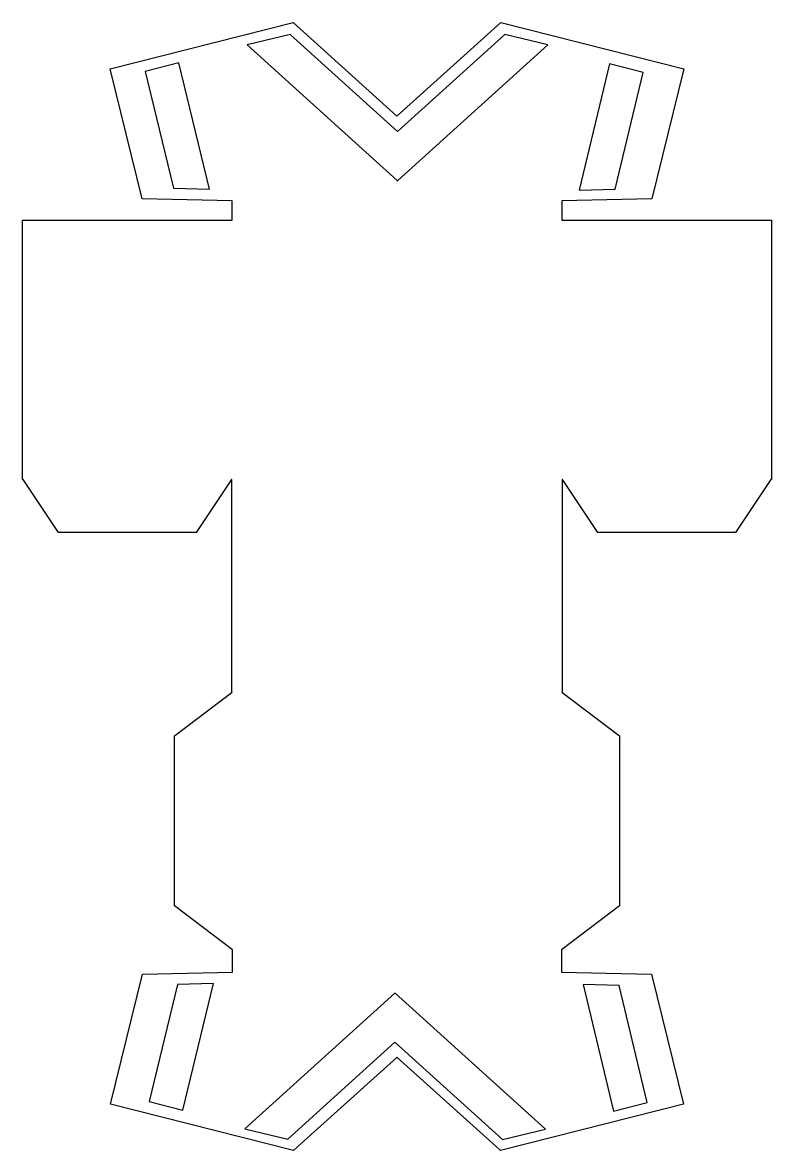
# Model space of a CAD drawing. Header units: centimetres. Extents: x -6.7 to 6.7, y -10.1 to 10.1.
import ezdxf

# ---------------------------------------------------------------- set-up
doc = ezdxf.new("R2010")
doc.units = ezdxf.units.CM
doc.header["$MEASUREMENT"] = 0
doc.layers.add('Layer 1', color=7, linetype='Continuous')

msp = doc.modelspace()

# ---------------------------------------------------------------- linework, layer by layer
at = {"layer": 'Layer 1', "color": 177}
for points, knots in [([(2.95861, 6.5849), (2.95861, 6.5849), (2.95861, 6.93071), (2.95861, 6.93071), (2.95861, 6.93071), (2.95861, 6.93071), (4.57603, 6.96746), (4.57603, 6.96746), (4.57603, 6.96746), (4.57603, 6.96746), (5.15414, 9.30204), (5.15414, 9.30204), (5.15414, 9.30204), (5.15414, 9.30204), (1.86546, 10.13457), (1.86546, 10.13457), (1.86546, 10.13457), (1.86546, 10.13457), (-0.00001, 8.45378), (-0.00001, 8.45378), (-0.00001, 8.45378), (-0.00001, 8.45378), (-1.86546, 10.13457), (-1.86546, 10.13457), (-1.86546, 10.13457), (-1.86546, 10.13457), (-5.15415, 9.30204), (-5.15415, 9.30204), (-5.15415, 9.30204), (-5.15415, 9.30204), (-4.57609, 6.96744), (-4.57609, 6.96744), (-4.57609, 6.96744), (-4.57609, 6.96744), (-2.95864, 6.93069), (-2.95864, 6.93069), (-2.95864, 6.93069), (-2.95864, 6.93069), (-2.95864, 6.58491), (-2.95864, 6.58491), (-2.95864, 6.58491), (-2.95864, 6.58491), (-6.72646, 6.5849), (-6.72646, 6.5849), (-6.72646, 6.5849), (-6.72646, 6.5849), (-6.72646, 1.92032), (-6.72646, 1.92032), (-6.72646, 1.92032), (-6.72646, 1.92032), (-6.71755, 1.92032), (-6.71755, 1.92032), (-6.71755, 1.92032), (-6.71755, 1.92032), (-6.08279, 0.97049), (-6.08279, 0.97049), (-6.08279, 0.97049), (-6.08279, 0.97049), (-4.81392, 0.97049), (-4.81392, 0.97049), (-4.81392, 0.97049), (-4.81392, 0.97049), (-4.81392, 0.97113), (-4.81392, 0.97113), (-4.81392, 0.97113), (-4.81392, 0.97113), (-3.60964, 0.97113), (-3.60964, 0.97113), (-3.60964, 0.97113), (-3.60964, 0.97113), (-2.9753, 1.92032), (-2.9753, 1.92032), (-2.9753, 1.92032), (-2.9753, 1.92032), (-2.96705, 1.92032), (-2.96705, 1.92032), (-2.96705, 1.92032), (-2.96705, 1.92032), (-2.96705, -1.89852), (-2.96705, -1.89852), (-2.96705, -1.89852), (-2.96705, -1.89852), (-2.96157, -1.89852), (-2.96157, -1.89852), (-2.96157, -1.89852), (-2.96157, -1.89852), (-3.99647, -2.68184), (-3.99647, -2.68184), (-3.99647, -2.68184), (-3.99647, -2.68184), (-3.99647, -4.25003), (-3.99647, -4.25003), (-3.99647, -4.25003), (-3.99647, -4.25003), (-3.9958, -4.25003), (-3.9958, -4.25003), (-3.9958, -4.25003), (-3.9958, -4.25003), (-3.9958, -5.73842), (-3.9958, -5.73842), (-3.9958, -5.73842), (-3.9958, -5.73842), (-2.95419, -6.52675), (-2.95419, -6.52675), (-2.95419, -6.52675), (-2.95419, -6.52675), (-2.95419, -6.93077), (-2.95419, -6.93077), (-2.95419, -6.93077), (-2.95419, -6.93077), (-4.57159, -6.96752), (-4.57159, -6.96752), (-4.57159, -6.96752), (-4.57159, -6.96752), (-5.1497, -9.30204), (-5.1497, -9.30204), (-5.1497, -9.30204), (-5.1497, -9.30204), (-1.86103, -10.1346), (-1.86103, -10.1346), (-1.86103, -10.1346), (-1.86103, -10.1346), (-1.77914, -10.06081), (-1.77914, -10.06081), (-1.77914, -10.06081), (-1.77914, -10.06081), (-0.00453, -8.46193), (-0.00453, -8.46193), (-0.00453, -8.46193), (-0.00453, -8.46193), (-0.00024, -8.46579), (-0.00024, -8.46579), (-0.00024, -8.46579), (-0.00024, -8.46579), (-0.00024, -8.46621), (-0.00024, -8.46621), (-0.00024, -8.46621), (-0.00024, -8.46621), (0, -8.466), (0, -8.466), (0, -8.466), (0, -8.466), (0.00024, -8.46621), (0.00024, -8.46621), (0.00024, -8.46621), (0.00024, -8.46621), (0.00024, -8.46579), (0.00024, -8.46579), (0.00024, -8.46579), (0.00024, -8.46579), (0.00453, -8.46193), (0.00453, -8.46193), (0.00453, -8.46193), (0.00453, -8.46193), (1.77912, -10.06081), (1.77912, -10.06081), (1.77912, -10.06081), (1.77912, -10.06081), (1.86104, -10.1346), (1.86104, -10.1346), (1.86104, -10.1346), (1.86104, -10.1346), (5.14973, -9.30204), (5.14973, -9.30204), (5.14973, -9.30204), (5.14973, -9.30204), (4.57151, -6.96746), (4.57151, -6.96746), (4.57151, -6.96746), (4.57151, -6.96746), (2.95409, -6.93071), (2.95409, -6.93071), (2.95409, -6.93071), (2.95409, -6.93071), (2.95409, -6.52669), (2.95409, -6.52669), (2.95409, -6.52669), (2.95409, -6.52669), (3.99573, -5.73836), (3.99573, -5.73836), (3.99573, -5.73836), (3.99573, -5.73836), (3.99573, -4.24997), (3.99573, -4.24997), (3.99573, -4.24997), (3.99573, -4.24997), (3.99636, -4.24998), (3.99636, -4.24998), (3.99636, -4.24998), (3.99636, -4.24998), (3.99636, -2.68177), (3.99636, -2.68177), (3.99636, -2.68177), (3.99636, -2.68177), (2.9615, -1.8985), (2.9615, -1.8985), (2.9615, -1.8985), (2.9615, -1.8985), (2.96697, -1.89849), (2.96697, -1.89849), (2.96697, -1.89849), (2.96697, -1.89849), (2.96697, 1.92032), (2.96697, 1.92032), (2.96697, 1.92032), (2.96697, 1.92032), (2.9752, 1.92032), (2.9752, 1.92032), (2.9752, 1.92032), (2.9752, 1.92032), (3.60959, 0.97113), (3.60959, 0.97113), (3.60959, 0.97113), (3.60959, 0.97113), (4.81392, 0.97113), (4.81392, 0.97113), (4.81392, 0.97113), (4.81392, 0.97113), (4.81392, 0.97052), (4.81392, 0.97052), (4.81392, 0.97052), (4.81392, 0.97052), (6.08278, 0.97052), (6.08278, 0.97052), (6.08278, 0.97052), (6.08278, 0.97052), (6.71752, 1.92032), (6.71752, 1.92032), (6.71752, 1.92032), (6.71752, 1.92032), (6.72646, 1.92032), (6.72646, 1.92032), (6.72646, 1.92032), (6.72646, 1.92032), (6.72646, 6.5849), (6.72646, 6.5849), (6.72646, 6.5849), (6.72646, 6.5849), (2.95861, 6.5849), (2.95861, 6.5849)], [0, 0, 0, 0, 0.01639344, 0.01639344, 0.01639344, 0.01639344, 0.03278689, 0.03278689, 0.03278689, 0.03278689, 0.04918033, 0.04918033, 0.04918033, 0.04918033, 0.06557377, 0.06557377, 0.06557377, 0.06557377, 0.08196721, 0.08196721, 0.08196721, 0.08196721, 0.09836066, 0.09836066, 0.09836066, 0.09836066, 0.1147541, 0.1147541, 0.1147541, 0.1147541, 0.13114754, 0.13114754, 0.13114754, 0.13114754, 0.14754098, 0.14754098, 0.14754098, 0.14754098, 0.16393443, 0.16393443, 0.16393443, 0.16393443, 0.18032787, 0.18032787, 0.18032787, 0.18032787, 0.19672131, 0.19672131, 0.19672131, 0.19672131, 0.21311475, 0.21311475, 0.21311475, 0.21311475, 0.2295082, 0.2295082, 0.2295082, 0.2295082, 0.24590164, 0.24590164, 0.24590164, 0.24590164, 0.26229508, 0.26229508, 0.26229508, 0.26229508, 0.27868852, 0.27868852, 0.27868852, 0.27868852, 0.29508197, 0.29508197, 0.29508197, 0.29508197, 0.31147541, 0.31147541, 0.31147541, 0.31147541, 0.32786885, 0.32786885, 0.32786885, 0.32786885, 0.3442623, 0.3442623, 0.3442623, 0.3442623, 0.36065574, 0.36065574, 0.36065574, 0.36065574, 0.37704918, 0.37704918, 0.37704918, 0.37704918, 0.39344262, 0.39344262, 0.39344262, 0.39344262, 0.40983607, 0.40983607, 0.40983607, 0.40983607, 0.42622951, 0.42622951, 0.42622951, 0.42622951, 0.44262295, 0.44262295, 0.44262295, 0.44262295, 0.45901639, 0.45901639, 0.45901639, 0.45901639, 0.47540984, 0.47540984, 0.47540984, 0.47540984, 0.49180328, 0.49180328, 0.49180328, 0.49180328, 0.50819672, 0.50819672, 0.50819672, 0.50819672, 0.52459016, 0.52459016, 0.52459016, 0.52459016, 0.54098361, 0.54098361, 0.54098361, 0.54098361, 0.55737705, 0.55737705, 0.55737705, 0.55737705, 0.57377049, 0.57377049, 0.57377049, 0.57377049, 0.59016393, 0.59016393, 0.59016393, 0.59016393, 0.60655738, 0.60655738, 0.60655738, 0.60655738, 0.62295082, 0.62295082, 0.62295082, 0.62295082, 0.63934426, 0.63934426, 0.63934426, 0.63934426, 0.6557377, 0.6557377, 0.6557377, 0.6557377, 0.67213115, 0.67213115, 0.67213115, 0.67213115, 0.68852459, 0.68852459, 0.68852459, 0.68852459, 0.70491803, 0.70491803, 0.70491803, 0.70491803, 0.72131148, 0.72131148, 0.72131148, 0.72131148, 0.73770492, 0.73770492, 0.73770492, 0.73770492, 0.75409836, 0.75409836, 0.75409836, 0.75409836, 0.7704918, 0.7704918, 0.7704918, 0.7704918, 0.78688525, 0.78688525, 0.78688525, 0.78688525, 0.80327869, 0.80327869, 0.80327869, 0.80327869, 0.81967213, 0.81967213, 0.81967213, 0.81967213, 0.83606557, 0.83606557, 0.83606557, 0.83606557, 0.85245902, 0.85245902, 0.85245902, 0.85245902, 0.86885246, 0.86885246, 0.86885246, 0.86885246, 0.8852459, 0.8852459, 0.8852459, 0.8852459, 0.90163934, 0.90163934, 0.90163934, 0.90163934, 0.91803279, 0.91803279, 0.91803279, 0.91803279, 0.93442623, 0.93442623, 0.93442623, 0.93442623, 0.95081967, 0.95081967, 0.95081967, 0.95081967, 0.96721311, 0.96721311, 0.96721311, 0.96721311, 1, 1, 1, 1]), ([(0.01261, 7.2935), (0.01261, 7.2935), (0.01261, 7.28945), (0.01261, 7.28945), (0.01261, 7.28945), (0.01261, 7.28945), (0.01033, 7.29146), (0.01033, 7.29146), (0.01033, 7.29146), (0.01033, 7.29146), (0.00448, 7.28619), (0.00448, 7.28619), (0.00448, 7.28619), (0.00448, 7.28619), (0.00448, 7.29677), (0.00448, 7.29677), (0.00448, 7.29677), (0.00448, 7.29677), (-2.69075, 9.73516), (-2.69075, 9.73516), (-2.69075, 9.73516), (-2.69075, 9.73516), (-1.91885, 9.92119), (-1.91885, 9.92119), (-1.91885, 9.92119), (-1.91885, 9.92119), (0.01033, 8.17589), (0.01033, 8.17589), (0.01033, 8.17589), (0.01033, 8.17589), (1.93594, 9.91791), (1.93594, 9.91791), (1.93594, 9.91791), (1.93594, 9.91791), (2.70784, 9.73188), (2.70784, 9.73188), (2.70784, 9.73188), (2.70784, 9.73188), (0.01261, 7.2935), (0.01261, 7.2935)], [0, 0, 0, 0, 0.09090909, 0.09090909, 0.09090909, 0.09090909, 0.18181818, 0.18181818, 0.18181818, 0.18181818, 0.27272727, 0.27272727, 0.27272727, 0.27272727, 0.36363636, 0.36363636, 0.36363636, 0.36363636, 0.45454545, 0.45454545, 0.45454545, 0.45454545, 0.54545455, 0.54545455, 0.54545455, 0.54545455, 0.63636364, 0.63636364, 0.63636364, 0.63636364, 0.72727273, 0.72727273, 0.72727273, 0.72727273, 0.81818182, 0.81818182, 0.81818182, 0.81818182, 1, 1, 1, 1]), ([(-4.01544, 7.15679), (-4.01544, 7.15679), (-4.52203, 9.25642), (-4.52203, 9.25642), (-4.52203, 9.25642), (-4.52203, 9.25642), (-3.91672, 9.41369), (-3.91672, 9.41369), (-3.91672, 9.41369), (-3.91672, 9.41369), (-3.36782, 7.13859), (-3.36782, 7.13859), (-3.36782, 7.13859), (-3.36782, 7.13859), (-4.01544, 7.15679), (-4.01544, 7.15679)], [0, 0, 0, 0, 0.2, 0.2, 0.2, 0.2, 0.4, 0.4, 0.4, 0.4, 0.6, 0.6, 0.6, 0.6, 1, 1, 1, 1]), ([(3.81991, 9.39578), (3.81991, 9.39578), (4.4252, 9.23849), (4.4252, 9.23849), (4.4252, 9.23849), (4.4252, 9.23849), (3.91866, 7.13889), (3.91866, 7.13889), (3.91866, 7.13889), (3.91866, 7.13889), (3.27099, 7.12063), (3.27099, 7.12063), (3.27099, 7.12063), (3.27099, 7.12063), (3.81991, 9.39578), (3.81991, 9.39578)], [0, 0, 0, 0, 0.2, 0.2, 0.2, 0.2, 0.4, 0.4, 0.4, 0.4, 0.6, 0.6, 0.6, 0.6, 1, 1, 1, 1]), ([(-3.84565, -9.40996), (-3.84565, -9.40996), (-4.45091, -9.25267), (-4.45091, -9.25267), (-4.45091, -9.25267), (-4.45091, -9.25267), (-3.94437, -7.1531), (-3.94437, -7.1531), (-3.94437, -7.1531), (-3.94437, -7.1531), (-3.2967, -7.13487), (-3.2967, -7.13487), (-3.2967, -7.13487), (-3.2967, -7.13487), (-3.84565, -9.40996), (-3.84565, -9.40996)], [0, 0, 0, 0, 0.2, 0.2, 0.2, 0.2, 0.4, 0.4, 0.4, 0.4, 0.6, 0.6, 0.6, 0.6, 1, 1, 1, 1]), ([(3.98972, -7.17098), (3.98972, -7.17098), (4.49629, -9.27058), (4.49629, -9.27058), (4.49629, -9.27058), (4.49629, -9.27058), (3.89095, -9.42782), (3.89095, -9.42782), (3.89095, -9.42782), (3.89095, -9.42782), (3.34205, -7.15272), (3.34205, -7.15272), (3.34205, -7.15272), (3.34205, -7.15272), (3.98972, -7.17098), (3.98972, -7.17098)], [0, 0, 0, 0, 0.2, 0.2, 0.2, 0.2, 0.4, 0.4, 0.4, 0.4, 0.6, 0.6, 0.6, 0.6, 1, 1, 1, 1]), ([(1.89316, -9.9354), (1.89316, -9.9354), (-0.03605, -8.19008), (-0.03605, -8.19008), (-0.03605, -8.19008), (-0.03605, -8.19008), (-1.96163, -9.9321), (-1.96163, -9.9321), (-1.96163, -9.9321), (-1.96163, -9.9321), (-2.73353, -9.74607), (-2.73353, -9.74607), (-2.73353, -9.74607), (-2.73353, -9.74607), (-0.03833, -7.30772), (-0.03833, -7.30772), (-0.03833, -7.30772), (-0.03833, -7.30772), (-0.03833, -7.3037), (-0.03833, -7.3037), (-0.03833, -7.3037), (-0.03833, -7.3037), (-0.03605, -7.30571), (-0.03605, -7.30571), (-0.03605, -7.30571), (-0.03605, -7.30571), (-0.0302, -7.30044), (-0.0302, -7.30044), (-0.0302, -7.30044), (-0.0302, -7.30044), (-0.0302, -7.31102), (-0.0302, -7.31102), (-0.0302, -7.31102), (-0.0302, -7.31102), (2.66506, -9.74937), (2.66506, -9.74937), (2.66506, -9.74937), (2.66506, -9.74937), (1.89316, -9.9354), (1.89316, -9.9354)], [0, 0, 0, 0, 0.09090909, 0.09090909, 0.09090909, 0.09090909, 0.18181818, 0.18181818, 0.18181818, 0.18181818, 0.27272727, 0.27272727, 0.27272727, 0.27272727, 0.36363636, 0.36363636, 0.36363636, 0.36363636, 0.45454545, 0.45454545, 0.45454545, 0.45454545, 0.54545455, 0.54545455, 0.54545455, 0.54545455, 0.63636364, 0.63636364, 0.63636364, 0.63636364, 0.72727273, 0.72727273, 0.72727273, 0.72727273, 0.81818182, 0.81818182, 0.81818182, 0.81818182, 1, 1, 1, 1])]:
    msp.add_open_spline(points, degree=3, knots=knots, dxfattribs=at)

doc.saveas('drawing.dxf')
